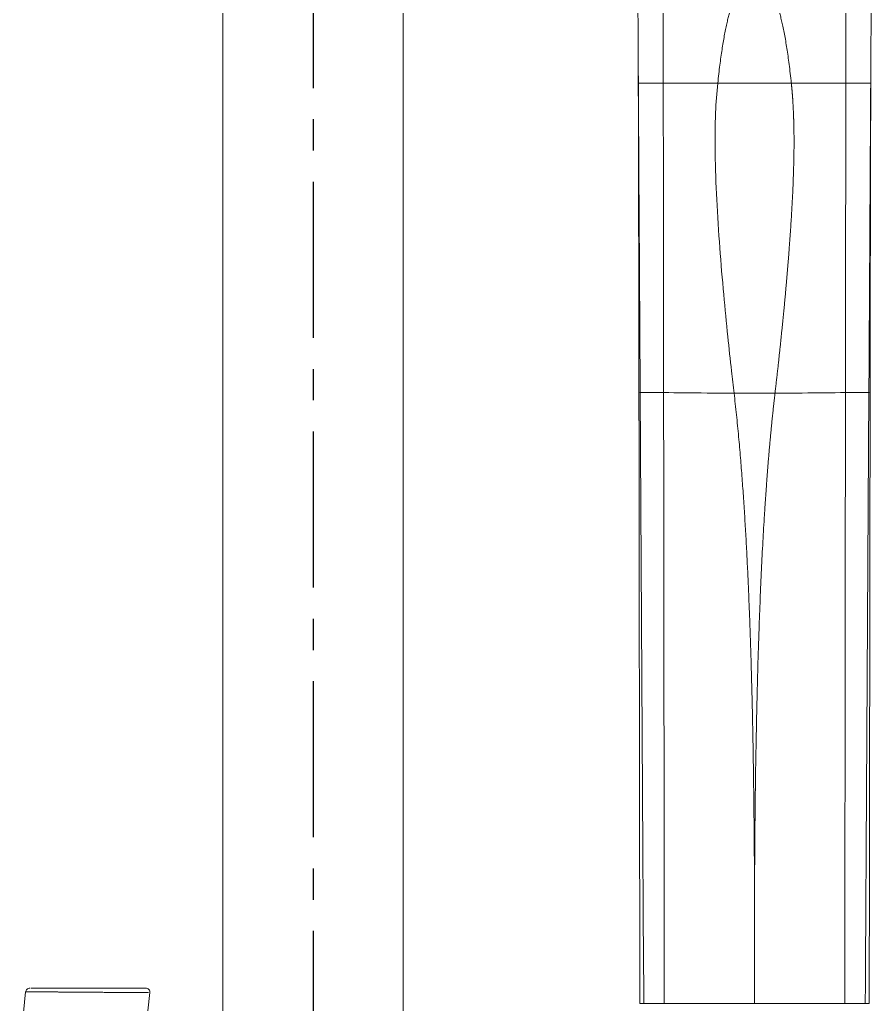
# Model space of a CAD drawing. Header units: millimetres. Extents: x 2915 to 5291, y 1031 to 4391.
# Drawn here: x 3741.3 to 3845.2, y 2560.4 to 2680.5 of the extents above; entities that cross this region are included whole.
import ezdxf

# ---------------------------------------------------------------- set-up
doc = ezdxf.new("R2010")
doc.units = ezdxf.units.MM
doc.linetypes.add('CENTERX2', pattern=[20.32, 12.7, -2.54, 2.54, -2.54])
doc.layers.add('CENTER', color=1, linetype='CENTERX2')

msp = doc.modelspace()

# ---------------------------------------------------------------- linework, layer by layer
at = {"linetype": 'Continuous', "lineweight": 18, "extrusion": (0, 1, 0)}
for p, q in [((3766.07, 2849.29), (3766.07, 2556.83)), ((3788.07, 2556.94), (3788.07, 2849.29)), ((3830.96, 2560.48), (3830.96, 2573.7)), ((3741.25, 2554.95), (3741.98, 2561.91)), ((3742.6, 2562.36), (3756.58, 2562.36)), ((3756.48, 2555.53), (3757.14, 2561.81)), ((3756.64, 2562.36), (3756.51, 2562.36)), ((3819.17, 2560.48), (3830.22, 2560.48)), ((3831.72, 2560.48), (3841.36, 2560.48)), ((3841.41, 2560.48), (3841.36, 2560.48)), ((3841.41, 2560.48), (3843.2, 2560.48))]:
    msp.add_line(p, q, dxfattribs=at)
at = {"linetype": 'Continuous', "lineweight": 13, "extrusion": (0, 1, 0)}
for p, q in [((3816.77, 2672.8), (3816.78, 2672.81)), ((3845.15, 2672.8), (3845.14, 2672.81))]:
    msp.add_line(p, q, dxfattribs=at)
at = {"linetype": 'Continuous', "lineweight": 13}
for centre, major_axis, ratio, start_param, end_param in [((3842.05, 2425.32), (-4.4, -4034.62), 0.000055, 4.647361, 4.65101), ((3817.04, 2468.34), (22.76, -3889.32), 0.000241, 1.623391, 1.623659), ((3857.53, 2468.69), (-21.97, -3869.62), 0.003505, 4.659366, 4.659636), ((3830.96, 2661.2), (200, 0), 0.05791, 1.548341, 1.593252), ((3830.96, 2679.83), (200, 0), 0.224374, 4.69989, 4.724888)]:
    msp.add_ellipse(centre, major_axis=major_axis, ratio=ratio, start_param=start_param, end_param=end_param, dxfattribs=at)
at = {"linetype": 'Continuous', "lineweight": 18}
for centre, major_axis, ratio, start_param, end_param in [((3817.04, 2468.34), (22.76, -3889.32), 0.000241, 1.623659, 1.626654), ((3857.53, 2468.69), (-21.97, -3869.62), 0.003505, 4.656356, 4.659366)]:
    msp.add_ellipse(centre, major_axis=major_axis, ratio=ratio, start_param=start_param, end_param=end_param, dxfattribs=at)
at = {"linetype": 'Continuous', "lineweight": 13}
for points, knots in [([(3819.8, 2687.5), (3819.8, 2687.5), (3819.8, 2687.5), (3819.81, 2682.6), (3819.81, 2677.71), (3819.82, 2672.81)], [0, 0, 0, 0, 0.000007, 0.000007, 1, 1, 1, 1]), ([(3819.82, 2672.81), (3821.61, 2672.8), (3823.83, 2672.79), (3826.08, 2672.78), (3826.47, 2672.78)], [0, 0, 0, 0, 0.829692, 1, 1, 1, 1]), ([(3835.45, 2672.78), (3835.45, 2672.75), (3835.46, 2672.69), (3835.47, 2672.59), (3835.48, 2672.49), (3835.49, 2672.39), (3835.5, 2672.29), (3835.51, 2672.2), (3835.52, 2672.1), (3835.53, 2672), (3835.54, 2671.9), (3835.55, 2671.79), (3835.55, 2671.69), (3835.56, 2671.59), (3835.57, 2671.49), (3835.58, 2671.38), (3835.59, 2671.28), (3835.59, 2671.18), (3835.6, 2671.07), (3835.61, 2670.97), (3835.62, 2670.86), (3835.62, 2670.75), (3835.63, 2670.65), (3835.64, 2670.54), (3835.64, 2670.43), (3835.65, 2670.32), (3835.66, 2670.21), (3835.66, 2670.1), (3835.67, 2669.99), (3835.68, 2669.88), (3835.68, 2669.77), (3835.69, 2669.66), (3835.69, 2669.55), (3835.7, 2669.44), (3835.7, 2669.32), (3835.71, 2669.21), (3835.71, 2669.1), (3835.72, 2668.98), (3835.72, 2668.87), (3835.73, 2668.75), (3835.73, 2668.63), (3835.73, 2668.52), (3835.74, 2668.4), (3835.74, 2668.28), (3835.74, 2668.16), (3835.75, 2668.05), (3835.75, 2667.93), (3835.75, 2667.81), (3835.76, 2667.69), (3835.76, 2667.57), (3835.76, 2667.44), (3835.76, 2667.32), (3835.77, 2667.2), (3835.77, 2667.08), (3835.77, 2666.95), (3835.77, 2666.83), (3835.77, 2666.71), (3835.77, 2666.58), (3835.78, 2666.46), (3835.78, 2666.33), (3835.78, 2666.2), (3835.78, 2666.08), (3835.78, 2665.95), (3835.78, 2665.82), (3835.78, 2665.69), (3835.78, 2665.56), (3835.78, 2665.43), (3835.78, 2665.3), (3835.78, 2665.17), (3835.78, 2665.04), (3835.78, 2664.91), (3835.78, 2664.78), (3835.77, 2664.64), (3835.77, 2664.51), (3835.77, 2664.38), (3835.77, 2664.24), (3835.76, 2663.61), (3835.74, 2662.45), (3835.68, 2660.71), (3835.6, 2658.87), (3835.49, 2656.93), (3835.36, 2654.88), (3835.25, 2653.41), (3835.19, 2652.54), (3835.17, 2652.32), (3835.15, 2652.09), (3835.14, 2651.86), (3835.12, 2651.63), (3835.1, 2651.4), (3835.08, 2651.16), (3835.06, 2650.93), (3835.04, 2650.69), (3835.02, 2650.45), (3835, 2650.22), (3834.98, 2649.97), (3834.96, 2649.73), (3834.94, 2649.49), (3834.92, 2649.24), (3834.9, 2649), (3834.88, 2648.75), (3834.86, 2648.5), (3834.83, 2648.25), (3834.81, 2648), (3834.79, 2647.75), (3834.77, 2647.49), (3834.74, 2647.24), (3834.72, 2646.98), (3834.7, 2646.72), (3834.67, 2646.46), (3834.65, 2646.2), (3834.62, 2645.94), (3834.6, 2645.67), (3834.57, 2645.41), (3834.55, 2645.14), (3834.52, 2644.87), (3834.49, 2644.6), (3834.47, 2644.33), (3834.44, 2644.06), (3834.41, 2643.78), (3834.39, 2643.51), (3834.36, 2643.23), (3834.33, 2642.95), (3834.3, 2642.68), (3834.27, 2642.4), (3834.24, 2642.11), (3834.21, 2641.83), (3834.19, 2641.55), (3834.16, 2641.26), (3834.13, 2640.97), (3834.09, 2640.68), (3834.06, 2640.39), (3834.03, 2640.1), (3834, 2639.81), (3833.97, 2639.52), (3833.94, 2639.22), (3833.91, 2638.92), (3833.87, 2638.63), (3833.84, 2638.33), (3833.81, 2638.03), (3833.77, 2637.73), (3833.74, 2637.42), (3833.71, 2637.12), (3833.67, 2636.81), (3833.64, 2636.51), (3833.6, 2636.2), (3833.57, 2635.89), (3833.53, 2635.58), (3833.5, 2635.27), (3833.47, 2635.06), (3833.46, 2634.95)], [0, 0, 0, 0, 0.002547, 0.005106, 0.007679, 0.010264, 0.012863, 0.015474, 0.018099, 0.020736, 0.023386, 0.02605, 0.028726, 0.031416, 0.034119, 0.036834, 0.039563, 0.042305, 0.04506, 0.047828, 0.050609, 0.053403, 0.056211, 0.059031, 0.061865, 0.064712, 0.067572, 0.070446, 0.073332, 0.076232, 0.079145, 0.082071, 0.08501, 0.087963, 0.090929, 0.093908, 0.0969, 0.099906, 0.102925, 0.105957, 0.109003, 0.112062, 0.115134, 0.118219, 0.121318, 0.12443, 0.127556, 0.130695, 0.133847, 0.137012, 0.140191, 0.143384, 0.146589, 0.149809, 0.153041, 0.156287, 0.159546, 0.162819, 0.166105, 0.169405, 0.172718, 0.176044, 0.179384, 0.182738, 0.186105, 0.189485, 0.192879, 0.196286, 0.199707, 0.203141, 0.206589, 0.21005, 0.213525, 0.217013, 0.220515, 0.22403, 0.227559, 0.270186, 0.315607, 0.36383, 0.414861, 0.468703, 0.525361, 0.531286, 0.53725, 0.543253, 0.549295, 0.555376, 0.561496, 0.567655, 0.573853, 0.58009, 0.586365, 0.59268, 0.599033, 0.605426, 0.611857, 0.618327, 0.624837, 0.631385, 0.637972, 0.644598, 0.651263, 0.657967, 0.66471, 0.671492, 0.678313, 0.685173, 0.692072, 0.69901, 0.705986, 0.713002, 0.720057, 0.727151, 0.734283, 0.741455, 0.748666, 0.755915, 0.763204, 0.770532, 0.777898, 0.785304, 0.792748, 0.800232, 0.807755, 0.815316, 0.822917, 0.830556, 0.838235, 0.845953, 0.853709, 0.861505, 0.869339, 0.877213, 0.885126, 0.893077, 0.901068, 0.909098, 0.917167, 0.925274, 0.933421, 0.941607, 0.949832, 0.958095, 0.966398, 0.97474, 0.983121, 0.991541, 1, 1, 1, 1]), ([(3842.1, 2672.81), (3840.3, 2672.8), (3838.09, 2672.79), (3835.83, 2672.78), (3835.45, 2672.78)], [0, 0, 0, 0, 0.829692, 1, 1, 1, 1]), ([(3819.86, 2635.03), (3821.49, 2635.02), (3824.31, 2634.99), (3827.34, 2634.96), (3828.46, 2634.95)], [0, 0, 0, 0, 0.635106, 1, 1, 1, 1]), ([(3828.46, 2634.95), (3828.56, 2634.08), (3828.76, 2632.31), (3829.02, 2629.68), (3829.25, 2627.09), (3829.44, 2624.58), (3829.62, 2622.11), (3829.78, 2619.65), (3829.92, 2617.19), (3830.05, 2614.74), (3830.17, 2612.29), (3830.27, 2609.84), (3830.37, 2607.4), (3830.45, 2604.95), (3830.53, 2602.49), (3830.6, 2600.05), (3830.66, 2597.71), (3830.71, 2595.53), (3830.75, 2593.44), (3830.79, 2591.28), (3830.83, 2588.87), (3830.86, 2586.05), (3830.9, 2582.64), (3830.94, 2578.45), (3830.95, 2575.39), (3830.96, 2573.7)], [0, 0, 0, 0, 0.041931, 0.08518, 0.126803, 0.167345, 0.20735, 0.24734, 0.287451, 0.32753, 0.367594, 0.407729, 0.447784, 0.487641, 0.527938, 0.568851, 0.607778, 0.642853, 0.676217, 0.710717, 0.749203, 0.794523, 0.849529, 0.917071, 1, 1, 1, 1]), ([(3833.46, 2634.95), (3833.45, 2634.88), (3833.43, 2634.73), (3833.41, 2634.5), (3833.38, 2634.28), (3833.35, 2634.05), (3833.33, 2633.82), (3833.3, 2633.59), (3833.28, 2633.36), (3833.25, 2633.12), (3833.23, 2632.89), (3833.2, 2632.65), (3833.18, 2632.42), (3833.15, 2632.18), (3833.13, 2631.94), (3833.1, 2631.7), (3833.08, 2631.46), (3833.05, 2631.22), (3833.03, 2630.98), (3833.01, 2630.74), (3832.98, 2630.49), (3832.96, 2630.25), (3832.94, 2630), (3832.91, 2629.75), (3832.89, 2629.51), (3832.87, 2629.26), (3832.84, 2629), (3832.82, 2628.75), (3832.8, 2628.5), (3832.78, 2628.25), (3832.75, 2627.99), (3832.73, 2627.73), (3832.71, 2627.48), (3832.69, 2627.22), (3832.67, 2626.96), (3832.64, 2626.7), (3832.62, 2626.44), (3832.6, 2626.18), (3832.58, 2625.91), (3832.56, 2625.65), (3832.54, 2625.38), (3832.52, 2625.11), (3832.5, 2624.85), (3832.48, 2624.58), (3832.46, 2624.31), (3832.44, 2624.04), (3832.42, 2623.76), (3832.4, 2623.49), (3832.38, 2623.22), (3832.36, 2622.94), (3832.34, 2622.66), (3832.32, 2622.39), (3832.3, 2622.11), (3832.28, 2621.83), (3832.26, 2621.55), (3832.24, 2621.27), (3832.22, 2620.98), (3832.21, 2620.7), (3832.19, 2620.41), (3832.11, 2619.14), (3831.97, 2616.81), (3831.8, 2613.38), (3831.64, 2609.79), (3831.51, 2606.3), (3831.4, 2602.94), (3831.31, 2599.71), (3831.23, 2596.35), (3831.18, 2593.85), (3831.15, 2592.24), (3831.14, 2591.56), (3831.12, 2590.87), (3831.11, 2590.18), (3831.1, 2589.49), (3831.09, 2588.79), (3831.08, 2588.08), (3831.07, 2587.37), (3831.06, 2586.66), (3831.05, 2585.94), (3831.04, 2585.21), (3831.04, 2584.48), (3831.03, 2583.75), (3831.02, 2583), (3831.01, 2582.26), (3831.01, 2581.5), (3831, 2580.75), (3830.99, 2579.99), (3830.99, 2579.22), (3830.98, 2578.44), (3830.98, 2577.67), (3830.97, 2576.88), (3830.97, 2576.09), (3830.97, 2575.3), (3830.96, 2574.5), (3830.96, 2573.97), (3830.96, 2573.7)], [0, 0, 0, 0, 0.003722, 0.007462, 0.011218, 0.014991, 0.018781, 0.022588, 0.026412, 0.030253, 0.034111, 0.037986, 0.041878, 0.045786, 0.049712, 0.053655, 0.057615, 0.061591, 0.065585, 0.069596, 0.073623, 0.077668, 0.08173, 0.085809, 0.089904, 0.094017, 0.098147, 0.102293, 0.106457, 0.110638, 0.114836, 0.119051, 0.123283, 0.127532, 0.131798, 0.136081, 0.140381, 0.144698, 0.149032, 0.153383, 0.157752, 0.162137, 0.166539, 0.170959, 0.175396, 0.179849, 0.18432, 0.188808, 0.193313, 0.197835, 0.202374, 0.20693, 0.211503, 0.216093, 0.220701, 0.225325, 0.229967, 0.234626, 0.239302, 0.243995, 0.297516, 0.353637, 0.412361, 0.47369, 0.524419, 0.577098, 0.63173, 0.688315, 0.699271, 0.710309, 0.721429, 0.732632, 0.743918, 0.755286, 0.766736, 0.77827, 0.789886, 0.801584, 0.813366, 0.82523, 0.837176, 0.849205, 0.861317, 0.873511, 0.885788, 0.898148, 0.91059, 0.923115, 0.935722, 0.948413, 0.961186, 0.974041, 0.986979, 1, 1, 1, 1]), ([(3842.06, 2635.03), (3840.43, 2635.02), (3837.61, 2634.99), (3834.58, 2634.96), (3833.46, 2634.95)], [0, 0, 0, 0, 0.635106, 1, 1, 1, 1])]:
    msp.add_open_spline(points, degree=3, knots=knots, dxfattribs=at)
at = {"linetype": 'Continuous', "lineweight": 18}
for points, degree in [([(3830.96, 2687.67), (3830.8, 2687.5), (3830.52, 2687.17), (3830.17, 2686.69), (3829.86, 2686.24), (3829.6, 2685.79), (3829.36, 2685.36), (3829.14, 2684.92), (3828.94, 2684.49), (3828.76, 2684.05), (3828.59, 2683.62), (3828.43, 2683.18), (3828.28, 2682.72), (3828.13, 2682.24), (3827.99, 2681.75), (3827.85, 2681.23), (3827.71, 2680.67), (3827.57, 2680.04), (3827.42, 2679.34), (3827.27, 2678.57), (3827.13, 2677.76), (3826.99, 2676.9), (3826.85, 2675.98), (3826.72, 2675), (3826.59, 2673.94), (3826.51, 2673.18), (3826.47, 2672.78)], 3), ([(3830.96, 2687.67), (3831.12, 2687.49), (3831.42, 2687.15), (3831.78, 2686.65), (3832.09, 2686.18), (3832.37, 2685.72), (3832.61, 2685.26), (3832.83, 2684.81), (3833.03, 2684.35), (3833.22, 2683.9), (3833.39, 2683.45), (3833.55, 2682.98), (3833.71, 2682.49), (3833.86, 2681.99), (3834.01, 2681.46), (3834.15, 2680.89), (3834.3, 2680.27), (3834.46, 2679.56), (3834.61, 2678.78), (3834.76, 2677.94), (3834.91, 2677.05), (3835.05, 2676.11), (3835.18, 2675.09), (3835.32, 2673.99), (3835.41, 2673.2), (3835.45, 2672.78)], 3), ([(3816.75, 2677.51), (3816.77, 2672.8)], 1), ([(3845.15, 2672.8), (3845.17, 2677.53)], 1), ([(3816.77, 2672.8), (3816.82, 2653.91), (3816.85, 2635.07)], 2), ([(3845.07, 2635.07), (3845.09, 2653.91), (3845.15, 2672.8)], 2), ([(3816.85, 2635.08), (3816.88, 2610.34), (3816.92, 2585.45), (3816.96, 2560.48)], 3), ([(3845.07, 2635.08), (3845.03, 2610.34), (3845, 2585.45), (3844.96, 2560.48)], 3), ([(3816.96, 2560.48), (3816.96, 2560.48), (3817.12, 2560.48), (3817.44, 2560.48)], 3), ([(3817.44, 2560.48), (3817.68, 2560.48), (3818.35, 2560.48), (3819.36, 2560.48), (3819.94, 2560.48)], 3), ([(3819.94, 2560.48), (3821.25, 2560.48), (3824.62, 2560.48), (3828.85, 2560.48), (3830.96, 2560.48)], 3), ([(3830.96, 2560.48), (3833.07, 2560.48), (3837.3, 2560.48), (3840.67, 2560.48), (3841.98, 2560.48)], 3), ([(3841.98, 2560.48), (3842.55, 2560.48), (3843.56, 2560.48), (3844.23, 2560.48), (3844.48, 2560.48)], 3), ([(3844.48, 2560.48), (3844.8, 2560.48), (3844.96, 2560.48), (3844.96, 2560.48)], 3)]:
    msp.add_open_spline(points, degree=degree, dxfattribs=at)
at = {"linetype": 'Continuous', "lineweight": 13}
for points in [[(3816.78, 2672.81), (3816.79, 2672.81), (3817.44, 2672.81), (3819.02, 2672.81), (3819.82, 2672.81)], [(3816.78, 2672.81), (3816.85, 2660.19), (3816.93, 2647.49), (3817, 2635.06)], [(3819.82, 2672.81), (3819.83, 2660.17), (3819.85, 2647.44), (3819.86, 2635.03)], [(3842.1, 2672.81), (3842.09, 2660.17), (3842.07, 2647.44), (3842.06, 2635.03)], [(3845.14, 2672.81), (3845.13, 2672.81), (3844.48, 2672.81), (3842.9, 2672.81), (3842.1, 2672.81)], [(3845.14, 2672.81), (3845.07, 2660.19), (3844.99, 2647.49), (3844.92, 2635.06)], [(3816.85, 2635.08), (3816.83, 2635.07), (3816.88, 2635.07), (3817, 2635.06)], [(3817, 2635.06), (3817.09, 2635.06), (3817.74, 2635.05), (3819.14, 2635.04), (3819.86, 2635.03)], [(3817, 2635.06), (3817.15, 2610.35), (3817.29, 2585.47), (3817.44, 2560.48)], [(3819.86, 2635.03), (3819.89, 2610.37), (3819.92, 2585.49), (3819.94, 2560.48)], [(3842.06, 2635.03), (3842.03, 2610.37), (3842, 2585.49), (3841.98, 2560.48)], [(3844.92, 2635.06), (3844.83, 2635.06), (3844.17, 2635.05), (3842.78, 2635.04), (3842.06, 2635.03)], [(3844.92, 2635.06), (3844.77, 2610.35), (3844.62, 2585.47), (3844.48, 2560.48)], [(3845.07, 2635.08), (3845.09, 2635.07), (3845.03, 2635.07), (3844.92, 2635.06)]]:
    msp.add_open_spline(points, degree=3, dxfattribs=at)
at = {"linetype": 'Continuous', "lineweight": 18}
for points, knots in [([(3826.47, 2672.78), (3826.34, 2671.61), (3826.15, 2668.78), (3826.11, 2664.03), (3826.32, 2658.5), (3826.7, 2652.73), (3827.17, 2647.14), (3827.66, 2642.14), (3828.09, 2638.14), (3828.35, 2635.86), (3828.46, 2634.95)], [0, 0, 0, 0, 0.092561, 0.220793, 0.367308, 0.521054, 0.672224, 0.810081, 0.924547, 1, 1, 1, 1]), ([(3741.98, 2561.91), (3741.99, 2561.97), (3742.02, 2562.08), (3742.14, 2562.24), (3742.31, 2562.34), (3742.43, 2562.36), (3742.48, 2562.36)], [0, 0, 0, 0, 0.249994, 0.499996, 0.749998, 1, 1, 1, 1]), ([(3741.98, 2561.91), (3741.98, 2561.91), (3741.98, 2561.91), (3741.98, 2561.91), (3741.98, 2561.91), (3741.99, 2561.91), (3741.99, 2561.91), (3741.99, 2561.91), (3741.99, 2561.91), (3741.99, 2561.91), (3741.99, 2561.91), (3742, 2561.91), (3742, 2561.91), (3742, 2561.91), (3742, 2561.91), (3742.01, 2561.91), (3742.01, 2561.91), (3742.01, 2561.91), (3742.02, 2561.91), (3742.02, 2561.91), (3742.03, 2561.91), (3742.03, 2561.91), (3742.04, 2561.91), (3742.04, 2561.91), (3742.05, 2561.91), (3742.05, 2561.91), (3742.06, 2561.91), (3742.07, 2561.91), (3742.07, 2561.91), (3742.08, 2561.91), (3742.09, 2561.91), (3742.09, 2561.91), (3742.1, 2561.91), (3742.11, 2561.91), (3742.12, 2561.91), (3742.13, 2561.91), (3742.13, 2561.91), (3742.14, 2561.91), (3742.15, 2561.91), (3742.16, 2561.91), (3742.17, 2561.91), (3742.18, 2561.91), (3742.19, 2561.91), (3742.2, 2561.91), (3742.21, 2561.91), (3742.22, 2561.91), (3742.23, 2561.91), (3742.25, 2561.91), (3742.26, 2561.91), (3742.27, 2561.91), (3742.28, 2561.91), (3742.29, 2561.91), (3742.31, 2561.91), (3742.32, 2561.91), (3742.33, 2561.91), (3742.35, 2561.91), (3742.36, 2561.91), (3742.37, 2561.91), (3742.39, 2561.91), (3742.4, 2561.91), (3742.42, 2561.91), (3742.43, 2561.91), (3742.45, 2561.91), (3742.46, 2561.91), (3742.48, 2561.91), (3742.5, 2561.91), (3742.51, 2561.91), (3742.53, 2561.91), (3742.55, 2561.91), (3742.56, 2561.91), (3742.58, 2561.91), (3742.6, 2561.91), (3742.62, 2561.91), (3742.64, 2561.91), (3742.65, 2561.91), (3742.67, 2561.91), (3742.69, 2561.91), (3742.71, 2561.91), (3742.73, 2561.91), (3742.75, 2561.91), (3742.77, 2561.9), (3742.79, 2561.9), (3742.81, 2561.9), (3742.83, 2561.9), (3742.85, 2561.9), (3742.87, 2561.9), (3742.9, 2561.9), (3742.92, 2561.9), (3742.94, 2561.9), (3742.96, 2561.9), (3742.99, 2561.9), (3743.01, 2561.9), (3743.03, 2561.9), (3743.06, 2561.9), (3743.08, 2561.9), (3743.1, 2561.9), (3743.13, 2561.9), (3743.15, 2561.9), (3743.18, 2561.9), (3743.2, 2561.9), (3743.23, 2561.9), (3743.25, 2561.9), (3743.28, 2561.9), (3743.3, 2561.9), (3743.33, 2561.9), (3743.36, 2561.9), (3743.38, 2561.9), (3743.39, 2561.9), (3743.39, 2561.9)], [0, 0, 0, 0, 0.009069, 0.018147, 0.027232, 0.036326, 0.045428, 0.054537, 0.063655, 0.072781, 0.081915, 0.091057, 0.100207, 0.109365, 0.118531, 0.127706, 0.136888, 0.146078, 0.155277, 0.164484, 0.173698, 0.182921, 0.192152, 0.201391, 0.210638, 0.219894, 0.229157, 0.238429, 0.247708, 0.256996, 0.266292, 0.275596, 0.284908, 0.294228, 0.303557, 0.312893, 0.322238, 0.331591, 0.340952, 0.350321, 0.359699, 0.369084, 0.378478, 0.387879, 0.397289, 0.406708, 0.416134, 0.425568, 0.435011, 0.444462, 0.453921, 0.463388, 0.472864, 0.482347, 0.491839, 0.501339, 0.510847, 0.520364, 0.529888, 0.539421, 0.548962, 0.558511, 0.568069, 0.577635, 0.587208, 0.596791, 0.606381, 0.61598, 0.625586, 0.635201, 0.644825, 0.654456, 0.664096, 0.673744, 0.6834, 0.693065, 0.702738, 0.712419, 0.722108, 0.731805, 0.741511, 0.751225, 0.760948, 0.770678, 0.780417, 0.790164, 0.79992, 0.809684, 0.819456, 0.829236, 0.839024, 0.848821, 0.858627, 0.86844, 0.878262, 0.888092, 0.89793, 0.907777, 0.917632, 0.927495, 0.937367, 0.947247, 0.957135, 0.967032, 0.976936, 0.98685, 0.996771, 1, 1, 1, 1]), ([(3756.99, 2561.81), (3756.99, 2561.81), (3756.99, 2561.81), (3756.98, 2561.81), (3756.97, 2561.81), (3756.96, 2561.81), (3756.95, 2561.81), (3756.94, 2561.81), (3756.93, 2561.81), (3756.92, 2561.81), (3756.91, 2561.81), (3756.9, 2561.81), (3756.89, 2561.81), (3756.88, 2561.81), (3756.86, 2561.81), (3756.85, 2561.81), (3756.84, 2561.81), (3756.83, 2561.81), (3756.82, 2561.81), (3756.8, 2561.81), (3756.79, 2561.81), (3756.78, 2561.81), (3756.76, 2561.81), (3756.75, 2561.81), (3756.73, 2561.81), (3756.72, 2561.81), (3756.7, 2561.81), (3756.69, 2561.81), (3756.67, 2561.81), (3756.66, 2561.81), (3756.64, 2561.81), (3756.63, 2561.81), (3756.61, 2561.81), (3756.59, 2561.81), (3756.58, 2561.81), (3756.56, 2561.81), (3756.54, 2561.81), (3756.52, 2561.81), (3756.51, 2561.81), (3756.49, 2561.81), (3756.47, 2561.81), (3756.45, 2561.81), (3756.43, 2561.81), (3756.41, 2561.81), (3756.39, 2561.81), (3756.37, 2561.81), (3756.35, 2561.81), (3756.33, 2561.81), (3756.31, 2561.81), (3756.29, 2561.81), (3756.27, 2561.81), (3756.25, 2561.81), (3756.23, 2561.81), (3756.2, 2561.81), (3756.18, 2561.81), (3756.16, 2561.81), (3756.14, 2561.81), (3756.11, 2561.81), (3756.09, 2561.81), (3756.07, 2561.81), (3756.04, 2561.81), (3756.02, 2561.81), (3756, 2561.81), (3755.97, 2561.81), (3755.95, 2561.81), (3755.92, 2561.81), (3755.9, 2561.81), (3755.87, 2561.81), (3755.84, 2561.81), (3755.82, 2561.81), (3755.79, 2561.81), (3755.77, 2561.81), (3755.74, 2561.81), (3755.71, 2561.81), (3755.68, 2561.81), (3755.66, 2561.81), (3755.63, 2561.82), (3755.6, 2561.82), (3755.57, 2561.82), (3755.54, 2561.82), (3755.51, 2561.82), (3755.49, 2561.82), (3755.46, 2561.82), (3755.43, 2561.82), (3755.4, 2561.82), (3755.37, 2561.82), (3755.34, 2561.82), (3755.31, 2561.82), (3755.27, 2561.82), (3755.24, 2561.82), (3755.21, 2561.82), (3755.18, 2561.82), (3755.15, 2561.82), (3755.12, 2561.82), (3755.08, 2561.82), (3755.05, 2561.82), (3755.02, 2561.82), (3754.99, 2561.82), (3754.95, 2561.82), (3754.83, 2561.82), (3754.6, 2561.82), (3754.25, 2561.82), (3753.85, 2561.83), (3753.39, 2561.83), (3752.89, 2561.83), (3752.32, 2561.84), (3751.71, 2561.84), (3751.04, 2561.85), (3750.32, 2561.85), (3749.71, 2561.86), (3749.24, 2561.86), (3748.92, 2561.86), (3748.61, 2561.86), (3748.31, 2561.87), (3748.02, 2561.87), (3747.74, 2561.87), (3747.46, 2561.87), (3747.2, 2561.88), (3746.94, 2561.88), (3746.7, 2561.88), (3746.46, 2561.88), (3746.23, 2561.88), (3746.01, 2561.88), (3745.8, 2561.89), (3745.6, 2561.89), (3745.41, 2561.89), (3745.23, 2561.89), (3745.06, 2561.89), (3744.9, 2561.89), (3744.74, 2561.89), (3744.6, 2561.89), (3744.46, 2561.89), (3744.33, 2561.89), (3744.22, 2561.89), (3744.14, 2561.89), (3744.07, 2561.9), (3744.01, 2561.9), (3743.94, 2561.9), (3743.88, 2561.9), (3743.82, 2561.9), (3743.76, 2561.9), (3743.7, 2561.9), (3743.64, 2561.9), (3743.58, 2561.9), (3743.52, 2561.9), (3743.47, 2561.9), (3743.41, 2561.9), (3743.36, 2561.9), (3743.3, 2561.9), (3743.25, 2561.9), (3743.2, 2561.9), (3743.15, 2561.9), (3743.1, 2561.9), (3743.06, 2561.9), (3743.01, 2561.9), (3742.96, 2561.9), (3742.92, 2561.9), (3742.87, 2561.9), (3742.83, 2561.9), (3742.79, 2561.9), (3742.75, 2561.91), (3742.71, 2561.91), (3742.67, 2561.91), (3742.64, 2561.91), (3742.6, 2561.91), (3742.56, 2561.91), (3742.53, 2561.91), (3742.5, 2561.91), (3742.46, 2561.91), (3742.43, 2561.91), (3742.4, 2561.91), (3742.37, 2561.91), (3742.35, 2561.91), (3742.32, 2561.91), (3742.29, 2561.91), (3742.27, 2561.91), (3742.25, 2561.91), (3742.22, 2561.91), (3742.2, 2561.91), (3742.18, 2561.91), (3742.16, 2561.91), (3742.14, 2561.91), (3742.13, 2561.91), (3742.13, 2561.91)], [0, 0, 0, 0, 0.001195, 0.0033, 0.005406, 0.007514, 0.009624, 0.011735, 0.013849, 0.015964, 0.018081, 0.0202, 0.022321, 0.024444, 0.026568, 0.028695, 0.030823, 0.032953, 0.035085, 0.037218, 0.039354, 0.041491, 0.043631, 0.045772, 0.047915, 0.050059, 0.052206, 0.054355, 0.056505, 0.058657, 0.060811, 0.062967, 0.065125, 0.067284, 0.069446, 0.071609, 0.073774, 0.075941, 0.07811, 0.08028, 0.082453, 0.084627, 0.086804, 0.088982, 0.091162, 0.093344, 0.095527, 0.097713, 0.0999, 0.102089, 0.10428, 0.106473, 0.108668, 0.110865, 0.113064, 0.115264, 0.117466, 0.11967, 0.121876, 0.124084, 0.126294, 0.128506, 0.130719, 0.132934, 0.135152, 0.137371, 0.139592, 0.141815, 0.144039, 0.146266, 0.148494, 0.150724, 0.152957, 0.155191, 0.157427, 0.159664, 0.161904, 0.164146, 0.166389, 0.168634, 0.170882, 0.173131, 0.175382, 0.177634, 0.179889, 0.182146, 0.184404, 0.186664, 0.188927, 0.191191, 0.193457, 0.195725, 0.197994, 0.200266, 0.202539, 0.204815, 0.207092, 0.209371, 0.211652, 0.213935, 0.234271, 0.256443, 0.280453, 0.3063, 0.333984, 0.363506, 0.394866, 0.428062, 0.463096, 0.499967, 0.515547, 0.530807, 0.54575, 0.560375, 0.574681, 0.588669, 0.60234, 0.615692, 0.628725, 0.641441, 0.653839, 0.665918, 0.67768, 0.689123, 0.700248, 0.711056, 0.721545, 0.731716, 0.741569, 0.751104, 0.760322, 0.769221, 0.777803, 0.786066, 0.790627, 0.795181, 0.799727, 0.804266, 0.808797, 0.813321, 0.817837, 0.822346, 0.826848, 0.831342, 0.835828, 0.840308, 0.84478, 0.849244, 0.853701, 0.858151, 0.862593, 0.867028, 0.871455, 0.875876, 0.880288, 0.884694, 0.889092, 0.893482, 0.897866, 0.902242, 0.90661, 0.910971, 0.915325, 0.919672, 0.924011, 0.928343, 0.932668, 0.936985, 0.941295, 0.945598, 0.949893, 0.954181, 0.958462, 0.962736, 0.967002, 0.971261, 0.975512, 0.979757, 0.983994, 0.988224, 0.992447, 0.996662, 1, 1, 1, 1]), ([(3755.74, 2561.81), (3755.75, 2561.81), (3755.77, 2561.81), (3755.82, 2561.81), (3755.87, 2561.81), (3755.92, 2561.81), (3755.97, 2561.81), (3756.02, 2561.81), (3756.07, 2561.81), (3756.11, 2561.81), (3756.16, 2561.81), (3756.2, 2561.81), (3756.25, 2561.81), (3756.29, 2561.81), (3756.33, 2561.81), (3756.37, 2561.81), (3756.41, 2561.81), (3756.45, 2561.81), (3756.49, 2561.81), (3756.52, 2561.81), (3756.56, 2561.81), (3756.59, 2561.81), (3756.63, 2561.81), (3756.66, 2561.81), (3756.69, 2561.81), (3756.72, 2561.81), (3756.75, 2561.81), (3756.78, 2561.81), (3756.8, 2561.81), (3756.83, 2561.81), (3756.85, 2561.81), (3756.88, 2561.81), (3756.9, 2561.81), (3756.92, 2561.81), (3756.94, 2561.81), (3756.96, 2561.81), (3756.98, 2561.81), (3756.99, 2561.81), (3756.99, 2561.81)], [0, 0, 0, 0, 0.012591, 0.041762, 0.070884, 0.099959, 0.128984, 0.157962, 0.186891, 0.215772, 0.244605, 0.27339, 0.302126, 0.330814, 0.359455, 0.388047, 0.416591, 0.445087, 0.473536, 0.501936, 0.530288, 0.558593, 0.58685, 0.615058, 0.64322, 0.671333, 0.699399, 0.727417, 0.755387, 0.783309, 0.811185, 0.839012, 0.866792, 0.894525, 0.92221, 0.949847, 0.977438, 1, 1, 1, 1]), ([(3756.64, 2562.36), (3756.7, 2562.36), (3756.84, 2562.33), (3757.03, 2562.2), (3757.14, 2562), (3757.15, 2561.87), (3757.14, 2561.81)], [0, 0, 0, 0, 0.250002, 0.500004, 0.750006, 1, 1, 1, 1])]:
    msp.add_open_spline(points, degree=3, knots=knots, dxfattribs=at)
at = {"layer": 'CENTER', "ltscale": 1.5}
msp.add_line((3777.07, 3148.45), (3777.07, 1836.34), dxfattribs=at)

doc.saveas('drawing.dxf')
